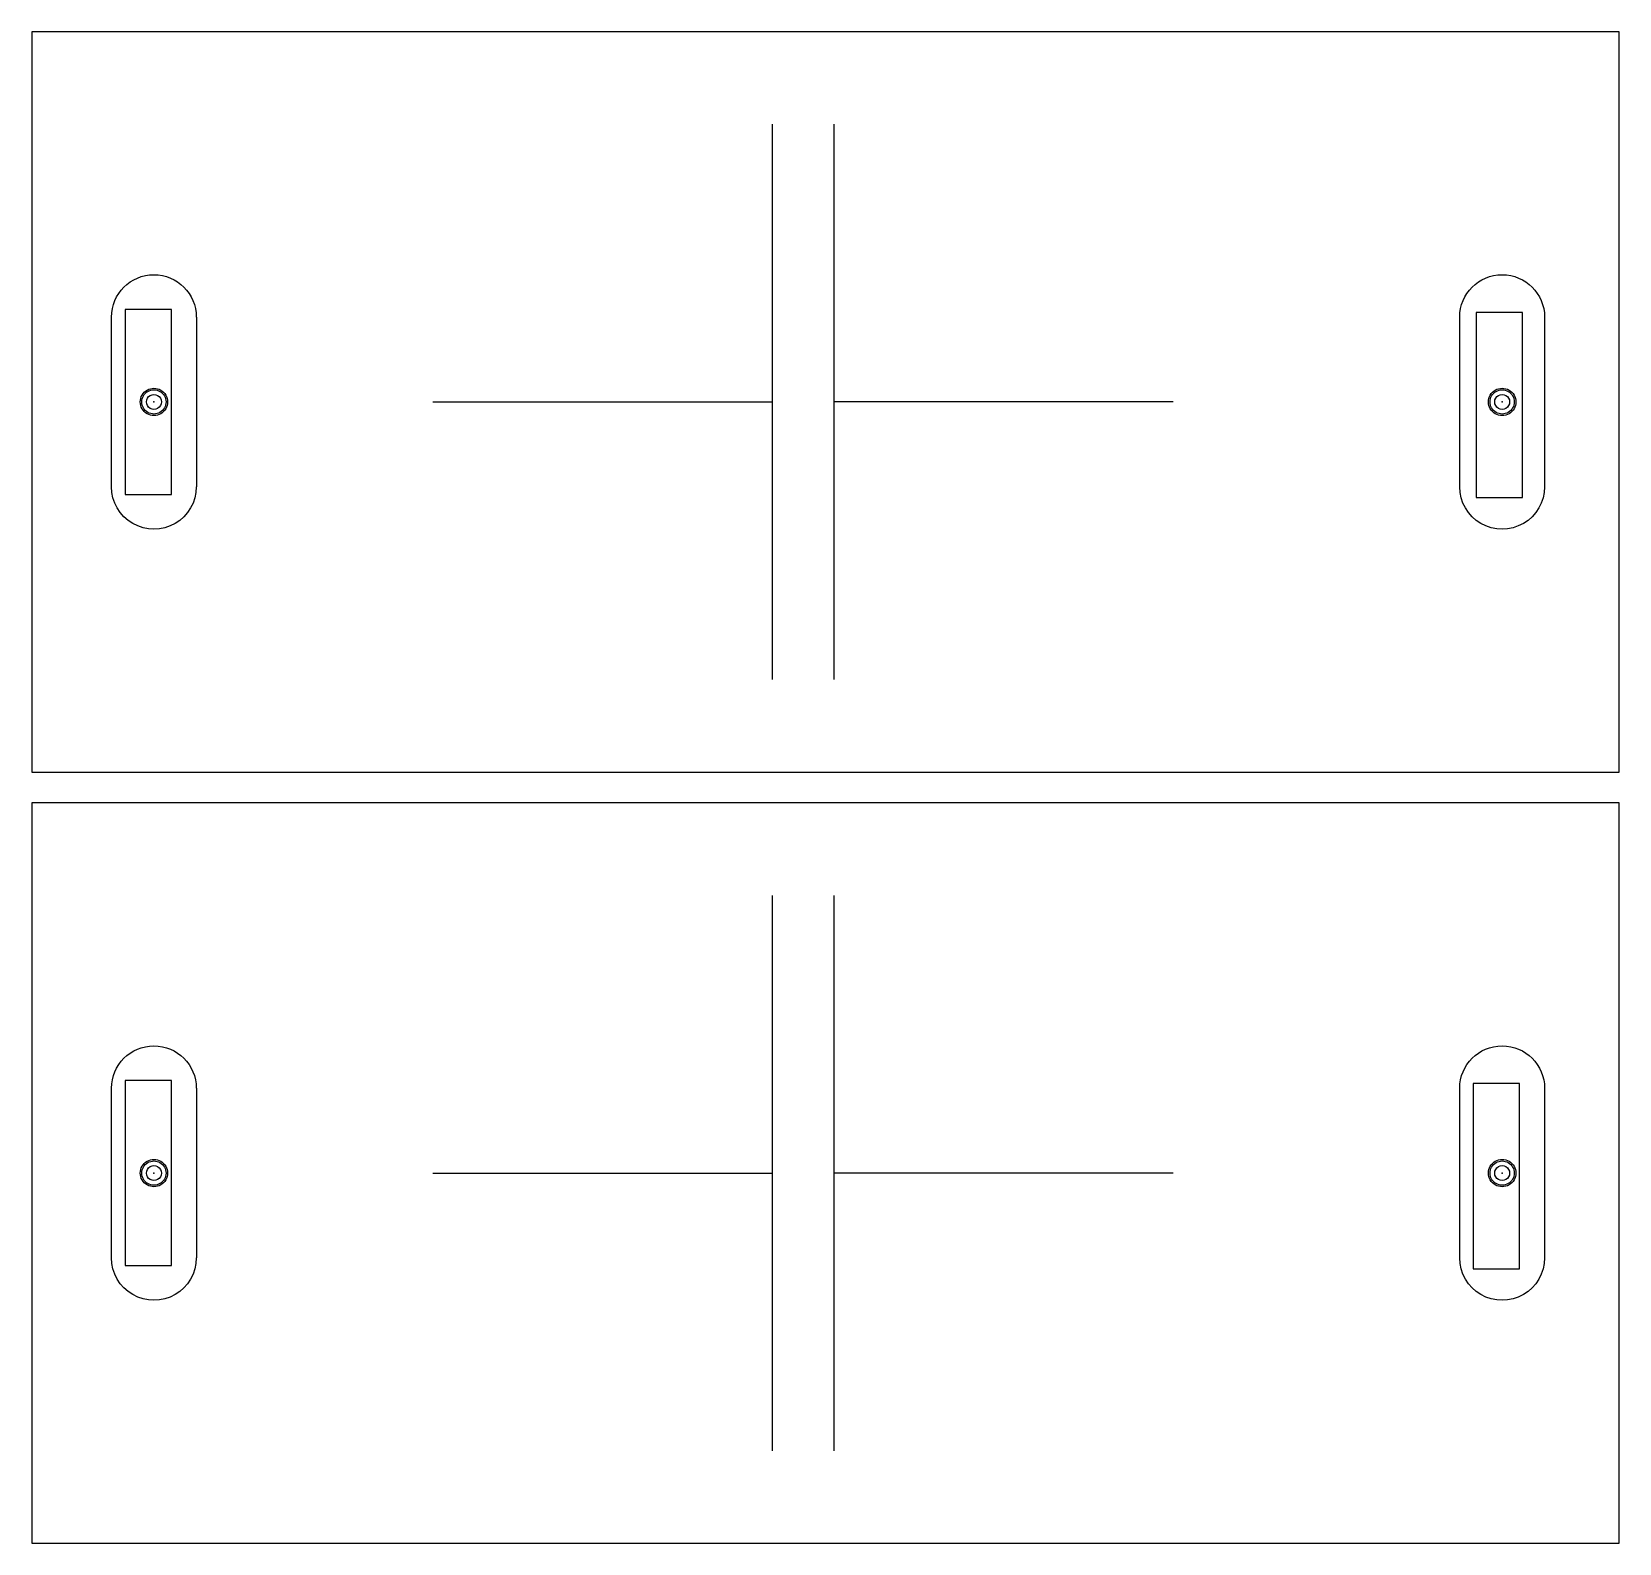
# Model space of a CAD drawing. Header units: millimetres. Extents: x 24815 to 37444, y -10619 to 6020.
# Drawn here: x 28060 to 28111.5, y 5793.2 to 5842.2 of the extents above; entities that cross this region are included whole.
import ezdxf

# ---------------------------------------------------------------- set-up
doc = ezdxf.new("R2010")
doc.units = ezdxf.units.MM

# ---------------------------------------------------------------- blocks, each defined once
blk = doc.blocks.new('A$C3CC6408C')
at = {"color": 2}
for p, q in [((-109.011, -67.249), (-115.011, -67.249)), ((-115.011, -67.249), (-115.011, -91.247)), ((-63.555, -67.249), (-109.011, -67.249)), ((-63.555, -91.247), (-63.555, -67.249)), ((-91.013, -70.248), (-91.013, -88.247)), ((-89.013, -70.248), (-89.013, -88.247)), ((-112.426, -81.998), (-112.426, -76.498)), ((-112.426, -76.498), (-112.426, -76.498)), ((-112.426, -81.998), (-112.426, -76.498)), ((-112.426, -76.498), (-112.426, -76.498)), ((-110.486, -76.248), (-111.986, -76.248)), ((-111.986, -76.248), (-111.986, -82.247)), ((-110.486, -82.247), (-110.486, -76.248)), ((-109.676, -76.498), (-109.676, -81.998)), ((-109.676, -76.498), (-109.676, -81.998)), ((-68.726, -81.998), (-68.726, -76.498)), ((-68.726, -76.498), (-68.726, -76.498)), ((-68.726, -81.998), (-68.726, -76.498)), ((-68.726, -76.498), (-68.726, -76.498)), ((-66.692, -76.348), (-68.192, -76.348)), ((-68.192, -76.348), (-68.192, -82.347)), ((-66.692, -82.347), (-66.692, -76.348)), ((-65.976, -76.498), (-65.976, -81.998)), ((-65.976, -76.498), (-65.976, -81.998)), ((-102.012, -79.248), (-91.013, -79.248)), ((-78.014, -79.248), (-89.013, -79.248)), ((-111.986, -82.247), (-111.486, -82.247)), ((-111.486, -82.247), (-110.486, -82.247)), ((-68.192, -82.347), (-67.692, -82.347)), ((-67.692, -82.347), (-66.692, -82.347)), ((-115.011, -91.247), (-63.555, -91.247)), ((-109.011, -92.246), (-115.011, -92.246)), ((-115.011, -92.246), (-115.011, -116.244)), ((-63.555, -92.246), (-109.011, -92.246)), ((-63.555, -116.244), (-63.555, -92.246)), ((-91.013, -95.246), (-91.013, -113.245)), ((-89.013, -95.246), (-89.013, -113.245)), ((-110.486, -101.246), (-111.986, -101.246)), ((-111.986, -101.246), (-111.986, -107.245)), ((-110.486, -107.245), (-110.486, -101.246)), ((-66.791, -101.346), (-68.291, -101.346)), ((-68.291, -101.346), (-68.291, -107.345)), ((-66.791, -107.345), (-66.791, -101.346)), ((-112.426, -106.995), (-112.426, -101.495)), ((-112.426, -101.495), (-112.426, -101.495)), ((-112.426, -106.995), (-112.426, -101.495)), ((-112.426, -101.495), (-112.426, -101.495)), ((-109.676, -101.495), (-109.676, -106.995)), ((-109.676, -101.495), (-109.676, -106.995)), ((-68.726, -106.995), (-68.726, -101.495)), ((-68.726, -101.495), (-68.726, -101.495)), ((-68.726, -106.995), (-68.726, -101.495)), ((-68.726, -101.495), (-68.726, -101.495)), ((-65.976, -101.495), (-65.976, -106.995)), ((-65.976, -101.495), (-65.976, -106.995)), ((-102.012, -104.245), (-91.013, -104.245)), ((-78.014, -104.245), (-89.013, -104.245)), ((-111.986, -107.245), (-111.486, -107.245)), ((-111.486, -107.245), (-110.486, -107.245)), ((-68.291, -107.345), (-67.791, -107.345)), ((-67.791, -107.345), (-66.791, -107.345)), ((-115.011, -116.244), (-63.555, -116.244))]:
    blk.add_line(p, q, dxfattribs=at)
at = {"color": 2, "extrusion": (0, 0, -1)}
for centre, major_axis, start_param, end_param in [((-111.051, -76.498), (0.972, 0.972), 3.926991, 7.068583), ((-111.051, -76.498), (0.972, 0.972), 3.926991, 7.068583), ((-67.351, -76.498), (0.972, 0.972), 3.926991, 7.068583), ((-67.351, -76.498), (0.972, 0.972), 3.926991, 7.068583), ((-111.051, -79.248), (-0.314, 0.314), 5.497787, 8.63938), ((-111.051, -79.248), (-0.314, 0.314), 5.497787, 8.63938), ((-111.051, -79.248), (-0.278, 0.278), 5.497787, 8.63938), ((-111.051, -79.248), (-0.278, 0.278), 5.497787, 8.63938), ((-111.051, -79.248), (-0.278, 0.278), 5.497787, 8.63938), ((-111.051, -79.248), (-0.278, 0.278), 5.497787, 8.63938), ((-111.051, -79.248), (-0.278, 0.278), 5.497787, 8.63938), ((-111.051, -79.248), (-0.278, 0.278), 5.497787, 8.63938), ((-111.051, -79.248), (-0.278, 0.278), 5.497787, 8.63938), ((-111.051, -79.248), (-0.278, 0.278), 5.497787, 8.63938), ((-111.051, -79.248), (-0.278, 0.278), 5.497787, 8.63938), ((-111.051, -79.248), (-0.278, 0.278), 5.497787, 8.63938), ((-111.051, -79.248), (-0.278, 0.278), 5.497787, 8.63938), ((-111.051, -79.248), (-0.171, 0.171), 5.497787, 8.63938), ((-111.051, -79.248), (-0.171, 0.171), 5.497787, 8.63938), ((-67.351, -79.248), (-0.314, 0.314), 5.497787, 8.63938), ((-67.351, -79.248), (-0.314, 0.314), 5.497787, 8.63938), ((-67.351, -79.248), (-0.278, 0.278), 5.497787, 8.63938), ((-67.351, -79.248), (-0.278, 0.278), 5.497787, 8.63938), ((-67.351, -79.248), (-0.278, 0.278), 5.497787, 8.63938), ((-67.351, -79.248), (-0.278, 0.278), 5.497787, 8.63938), ((-67.351, -79.248), (-0.278, 0.278), 5.497787, 8.63938), ((-67.351, -79.248), (-0.278, 0.278), 5.497787, 8.63938), ((-67.351, -79.248), (-0.278, 0.278), 5.497787, 8.63938), ((-67.351, -79.248), (-0.278, 0.278), 5.497787, 8.63938), ((-67.351, -79.248), (-0.278, 0.278), 5.497787, 8.63938), ((-67.351, -79.248), (-0.278, 0.278), 5.497787, 8.63938), ((-67.351, -79.248), (-0.278, 0.278), 5.497787, 8.63938), ((-67.351, -79.248), (-0.171, 0.171), 5.497787, 8.63938), ((-67.351, -79.248), (-0.171, 0.171), 5.497787, 8.63938), ((-111.051, -79.248), (-0.314, 0.314), 2.356194, 5.497787), ((-111.051, -79.248), (-0.314, 0.314), 2.356194, 5.497787), ((-111.051, -79.248), (0.278, 0.278), 0.785398, 3.926991), ((-111.051, -79.248), (0.278, 0.278), 0.785398, 3.926991), ((-111.051, -79.248), (0.278, 0.278), 0.785398, 3.926991), ((-111.051, -79.248), (0.278, 0.278), 0.785398, 3.926991), ((-111.051, -79.248), (0.278, 0.278), 0.785398, 3.926991), ((-111.051, -79.248), (0.278, 0.278), 0.785398, 3.926991), ((-111.051, -79.248), (0.278, 0.278), 0.785398, 3.926991), ((-111.051, -79.248), (0.278, 0.278), 0.785398, 3.926991), ((-111.051, -79.248), (0.278, 0.278), 0.785398, 3.926991), ((-111.051, -79.248), (0.278, 0.278), 0.785398, 3.926991), ((-111.051, -79.248), (0.278, 0.278), 0.785398, 3.926991), ((-111.051, -79.248), (0.171, 0.171), 0.785398, 3.926991), ((-111.051, -79.248), (0.171, 0.171), 0.785398, 3.926991), ((-67.351, -79.248), (-0.314, 0.314), 2.356194, 5.497787), ((-67.351, -79.248), (-0.314, 0.314), 2.356194, 5.497787), ((-67.351, -79.248), (0.278, 0.278), 0.785398, 3.926991), ((-67.351, -79.248), (0.278, 0.278), 0.785398, 3.926991), ((-67.351, -79.248), (0.278, 0.278), 0.785398, 3.926991), ((-67.351, -79.248), (0.278, 0.278), 0.785398, 3.926991), ((-67.351, -79.248), (0.278, 0.278), 0.785398, 3.926991), ((-67.351, -79.248), (0.278, 0.278), 0.785398, 3.926991), ((-67.351, -79.248), (0.278, 0.278), 0.785398, 3.926991), ((-67.351, -79.248), (0.278, 0.278), 0.785398, 3.926991), ((-67.351, -79.248), (0.278, 0.278), 0.785398, 3.926991), ((-67.351, -79.248), (0.278, 0.278), 0.785398, 3.926991), ((-67.351, -79.248), (0.278, 0.278), 0.785398, 3.926991), ((-67.351, -79.248), (0.171, 0.171), 0.785398, 3.926991), ((-67.351, -79.248), (0.171, 0.171), 0.785398, 3.926991), ((-111.051, -81.998), (-0.972, 0.972), 2.356194, 5.497787), ((-111.051, -81.998), (-0.972, 0.972), 2.356194, 5.497787), ((-67.351, -81.998), (-0.972, 0.972), 2.356194, 5.497787), ((-67.351, -81.998), (-0.972, 0.972), 2.356194, 5.497787), ((-111.051, -101.495), (0.972, 0.972), 3.926991, 7.068583), ((-111.051, -101.495), (0.972, 0.972), 3.926991, 7.068583), ((-67.351, -101.495), (0.972, 0.972), 3.926991, 7.068583), ((-67.351, -101.495), (0.972, 0.972), 3.926991, 7.068583), ((-111.051, -104.245), (-0.314, 0.314), 5.497787, 8.63938), ((-111.051, -104.245), (-0.314, 0.314), 5.497787, 8.63938), ((-111.051, -104.245), (-0.278, 0.278), 5.497787, 8.63938), ((-111.051, -104.245), (-0.278, 0.278), 5.497787, 8.63938), ((-111.051, -104.245), (-0.278, 0.278), 5.497787, 8.63938), ((-111.051, -104.245), (-0.278, 0.278), 5.497787, 8.63938), ((-111.051, -104.245), (-0.278, 0.278), 5.497787, 8.63938), ((-111.051, -104.245), (-0.278, 0.278), 5.497787, 8.63938), ((-111.051, -104.245), (-0.278, 0.278), 5.497787, 8.63938), ((-111.051, -104.245), (-0.278, 0.278), 5.497787, 8.63938), ((-111.051, -104.245), (-0.278, 0.278), 5.497787, 8.63938), ((-111.051, -104.245), (-0.278, 0.278), 5.497787, 8.63938), ((-111.051, -104.245), (-0.278, 0.278), 5.497787, 8.63938), ((-67.351, -104.245), (-0.314, 0.314), 5.497787, 8.63938), ((-67.351, -104.245), (-0.314, 0.314), 5.497787, 8.63938), ((-67.351, -104.245), (-0.278, 0.278), 5.497787, 8.63938), ((-67.351, -104.245), (-0.278, 0.278), 5.497787, 8.63938), ((-67.351, -104.245), (-0.278, 0.278), 5.497787, 8.63938), ((-67.351, -104.245), (-0.278, 0.278), 5.497787, 8.63938), ((-67.351, -104.245), (-0.278, 0.278), 5.497787, 8.63938), ((-67.351, -104.245), (-0.278, 0.278), 5.497787, 8.63938), ((-67.351, -104.245), (-0.278, 0.278), 5.497787, 8.63938), ((-67.351, -104.245), (-0.278, 0.278), 5.497787, 8.63938), ((-67.351, -104.245), (-0.278, 0.278), 5.497787, 8.63938), ((-67.351, -104.245), (-0.278, 0.278), 5.497787, 8.63938), ((-67.351, -104.245), (-0.278, 0.278), 5.497787, 8.63938), ((-111.051, -104.245), (-0.314, 0.314), 2.356194, 5.497787), ((-111.051, -104.245), (-0.314, 0.314), 2.356194, 5.497787), ((-111.051, -104.245), (0.278, 0.278), 0.785398, 3.926991), ((-111.051, -104.245), (0.278, 0.278), 0.785398, 3.926991), ((-111.051, -104.245), (0.278, 0.278), 0.785398, 3.926991), ((-111.051, -104.245), (0.278, 0.278), 0.785398, 3.926991), ((-111.051, -104.245), (0.278, 0.278), 0.785398, 3.926991), ((-111.051, -104.245), (0.278, 0.278), 0.785398, 3.926991), ((-111.051, -104.245), (0.278, 0.278), 0.785398, 3.926991), ((-111.051, -104.245), (0.278, 0.278), 0.785398, 3.926991), ((-111.051, -104.245), (0.278, 0.278), 0.785398, 3.926991), ((-111.051, -104.245), (0.278, 0.278), 0.785398, 3.926991), ((-111.051, -104.245), (0.278, 0.278), 0.785398, 3.926991), ((-111.051, -104.245), (-0.171, 0.171), 5.497787, 8.63938), ((-111.051, -104.245), (-0.171, 0.171), 5.497787, 8.63938), ((-111.051, -104.245), (0.171, 0.171), 0.785398, 3.926991), ((-111.051, -104.245), (0.171, 0.171), 0.785398, 3.926991), ((-67.351, -104.245), (-0.314, 0.314), 2.356194, 5.497787), ((-67.351, -104.245), (-0.314, 0.314), 2.356194, 5.497787), ((-67.351, -104.245), (0.278, 0.278), 0.785398, 3.926991), ((-67.351, -104.245), (0.278, 0.278), 0.785398, 3.926991), ((-67.351, -104.245), (0.278, 0.278), 0.785398, 3.926991), ((-67.351, -104.245), (0.278, 0.278), 0.785398, 3.926991), ((-67.351, -104.245), (0.278, 0.278), 0.785398, 3.926991), ((-67.351, -104.245), (0.278, 0.278), 0.785398, 3.926991), ((-67.351, -104.245), (0.278, 0.278), 0.785398, 3.926991), ((-67.351, -104.245), (0.278, 0.278), 0.785398, 3.926991), ((-67.351, -104.245), (0.278, 0.278), 0.785398, 3.926991), ((-67.351, -104.245), (0.278, 0.278), 0.785398, 3.926991), ((-67.351, -104.245), (0.278, 0.278), 0.785398, 3.926991), ((-67.351, -104.245), (-0.171, 0.171), 5.497787, 8.63938), ((-67.351, -104.245), (-0.171, 0.171), 5.497787, 8.63938), ((-67.351, -104.245), (0.171, 0.171), 0.785398, 3.926991), ((-67.351, -104.245), (0.171, 0.171), 0.785398, 3.926991), ((-111.051, -106.995), (-0.972, 0.972), 2.356194, 5.497787), ((-111.051, -106.995), (-0.972, 0.972), 2.356194, 5.497787), ((-67.351, -106.995), (-0.972, 0.972), 2.356194, 5.497787), ((-67.351, -106.995), (-0.972, 0.972), 2.356194, 5.497787)]:
    blk.add_ellipse(centre, major_axis=major_axis, ratio=1, start_param=start_param, end_param=end_param, dxfattribs=at)
at = {"color": 2}
for p in [(-111.051, -79.248), (-67.351, -79.248), (-111.051, -104.245), (-67.351, -104.245)]:
    blk.add_point(p, dxfattribs=at)

msp = doc.modelspace()

# ---------------------------------------------------------------- block references
msp.add_blockref('A$C3CC6408C', (28175.01663, 5909.45129))

doc.saveas('drawing.dxf')
